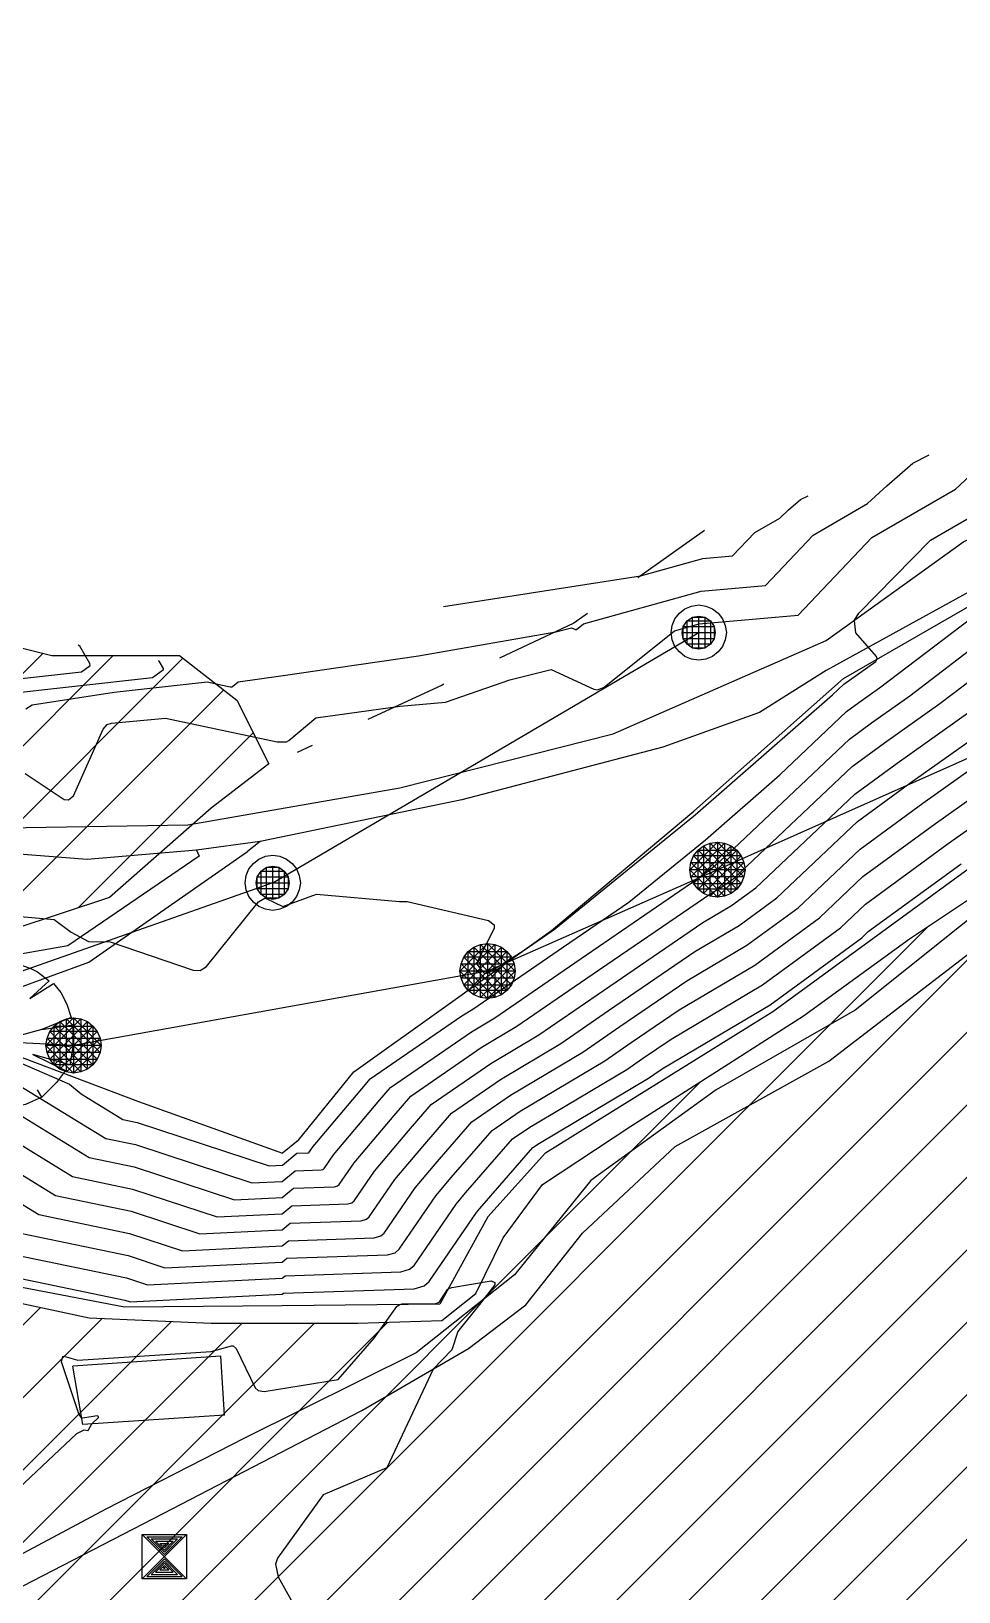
# Model space of a CAD drawing. Extents: x 13365 to 36625, y 86498 to 171760.
# Drawn here: x 19178.1 to 19291.4, y 89660.8 to 89851.3 of the extents above; entities that cross this region are included whole.
import ezdxf

# ---------------------------------------------------------------- set-up
doc = ezdxf.new("R2010")
doc.units = 0
doc.header["$LTSCALE"] = 5
doc.header["$MEASUREMENT"] = 0
for name, pattern in [('A_CONTINUOUS_LINE', [0]), ('EASEMENT_2', [5.5, 2, -1.5, 2]), ('KERB', [16, 5, -6, 5])]:
    doc.linetypes.add(name, pattern=pattern)
doc.layers.get('0').update_dxf_attribs({"linetype": 'A_CONTINUOUS_LINE'})
for name, color, linetype in [('Agricultural', 40, 'Continuous'), ('CONTOUR', 255, 'Continuous'), ('ELECTRIC', 240, 'A_CONTINUOUS_LINE'), ('EXISTING BUILDING', 21, 'A_CONTINUOUS_LINE'), ('EXISTING ROAD', 25, 'A_CONTINUOUS_LINE'), ('Heritage', 101, 'Continuous'), ('RELIEF', 255, 'A_CONTINUOUS_LINE'), ('TELECOM', 94, 'A_CONTINUOUS_LINE'), ('TREES & VEGETN', 72, 'A_CONTINUOUS_LINE')]:
    doc.layers.add(name, color=color, linetype=linetype)

# ---------------------------------------------------------------- blocks, each defined once
blk = doc.blocks.new('S014')
at = {"color": 0}
for p, q in [((-0.5, -0.5), (-0.5, 0.5)), ((-0.5, 0.5), (0.5, 0.5)), ((-0.5, -0.5), (0.5, 0.5)), ((0.5, -0.5), (-0.5, 0.5)), ((-0.45, -0.4), (-0.45, 0.4)), ((-0.45, 0.4), (-0.05, 0)), ((0.45, 0.4), (0.05, 0)), ((0.45, -0.4), (0.45, 0.4)), ((0.5, 0.5), (0.5, -0.5)), ((-0.05, 0), (-0.45, -0.4)), ((-0.4, -0.3), (-0.4, 0.3)), ((-0.4, 0.3), (-0.1, 0)), ((-0.1, 0), (-0.4, -0.3)), ((-0.35, -0.2), (-0.35, 0.2)), ((-0.35, 0.2), (-0.15, 0)), ((-0.15, 0), (-0.35, -0.2)), ((-0.3, -0.1), (-0.3, 0.1)), ((-0.3, 0.1), (-0.2, 0)), ((-0.2, 0), (-0.3, -0.1)), ((-0.26, -0.02), (-0.26, 0.02)), ((-0.26, 0.02), (-0.24, 0)), ((-0.24, 0), (-0.26, -0.02)), ((0.05, 0), (0.45, -0.4)), ((0.4, 0.3), (0.1, 0)), ((0.1, 0), (0.4, -0.3)), ((0.35, 0.2), (0.15, 0)), ((0.15, 0), (0.35, -0.2)), ((0.3, 0.1), (0.2, 0)), ((0.2, 0), (0.3, -0.1)), ((0.26, 0.02), (0.24, 0)), ((0.24, 0), (0.26, -0.02)), ((0.26, -0.02), (0.26, 0.02)), ((0.3, -0.1), (0.3, 0.1)), ((0.35, -0.2), (0.35, 0.2)), ((0.4, -0.3), (0.4, 0.3)), ((0.5, -0.5), (-0.5, -0.5))]:
    blk.add_line(p, q, dxfattribs=at)
blk = doc.blocks.new('S038')
at = {"color": 0}
for p, q in [((-0.5, 0), (0, 0.5)), ((-0.48, -0.13), (0.13, 0.48)), ((0.25, 0.43), (-0.43, -0.25)), ((-0.43, 0.25), (-0.35, 0.35)), ((-0.35, 0.35), (-0.25, 0.43)), ((-0.35, -0.35), (0.35, 0.35)), ((0.35, -0.35), (-0.35, 0.35)), ((-0.35, 0.35), (0.35, 0.35)), ((-0.35, -0.35), (-0.35, 0.35)), ((-0.25, 0.43), (-0.13, 0.48)), ((0.43, -0.25), (-0.25, 0.43)), ((-0.25, 0.43), (-0.25, -0.43)), ((-0.13, 0.48), (0, 0.5)), ((-0.13, -0.48), (-0.13, 0.48)), ((-0.13, 0.48), (0.48, -0.13)), ((0, 0.5), (0.13, 0.48)), ((0.5, 0), (0, 0.5)), ((0, 0.5), (0, -0.5)), ((0.13, 0.48), (0.25, 0.43)), ((0.13, 0.48), (0.13, -0.48)), ((0.25, 0.43), (0.35, 0.35)), ((0.25, -0.43), (0.25, 0.43)), ((0.35, 0.35), (0.43, 0.25)), ((0.35, 0.35), (0.35, -0.35)), ((-0.5, 0), (-0.48, 0.13)), ((-0.48, -0.13), (-0.5, 0)), ((0, -0.5), (-0.5, 0)), ((-0.5, 0), (0.5, 0)), ((-0.48, 0.13), (-0.43, 0.25)), ((0.13, -0.48), (-0.48, 0.13)), ((-0.48, 0.13), (0.48, 0.13)), ((0.43, 0.25), (-0.43, 0.25)), ((-0.43, 0.25), (0.25, -0.43)), ((-0.25, -0.43), (0.43, 0.25)), ((0.48, 0.13), (-0.13, -0.48)), ((0, -0.5), (0.5, 0)), ((0.43, 0.25), (0.48, 0.13)), ((0.48, 0.13), (0.5, 0)), ((0.5, 0), (0.48, -0.13)), ((-0.43, -0.25), (-0.48, -0.13)), ((0.48, -0.13), (-0.48, -0.13)), ((-0.35, -0.35), (-0.43, -0.25)), ((-0.43, -0.25), (0.43, -0.25)), ((0.43, -0.25), (0.35, -0.35)), ((0.48, -0.13), (0.43, -0.25)), ((-0.25, -0.43), (-0.35, -0.35)), ((0.35, -0.35), (-0.35, -0.35)), ((-0.13, -0.48), (-0.25, -0.43)), ((0, -0.5), (-0.13, -0.48)), ((0.13, -0.48), (0, -0.5)), ((0.25, -0.43), (0.13, -0.48)), ((0.35, -0.35), (0.25, -0.43))]:
    blk.add_line(p, q, dxfattribs=at)
blk = doc.blocks.new('S076')
at = {"color": 0}
for p, q in [((-0.29, 0.41), (-0.21, 0.45)), ((-0.21, 0.45), (-0.12, 0.48)), ((-0.12, 0.48), (-0.04, 0.28)), ((-0.04, 0.28), (-0.07, 0.49)), ((-0.07, 0.49), (0.08, 0.49)), ((0.07, 0.43), (0.08, 0.49)), ((0.08, 0.49), (0.2, 0.47)), ((0.2, 0.47), (0.13, 0.22)), ((0.13, 0.22), (0.24, 0.44)), ((0.24, 0.44), (0.32, 0.38)), ((-0.43, 0.25), (-0.37, 0.33)), ((-0.37, 0.33), (-0.25, 0.2)), ((-0.35, 0.36), (-0.29, 0.41)), ((-0.25, 0.2), (-0.35, 0.36)), ((0.32, 0.38), (0.35, 0.35)), ((0.35, 0.35), (0.42, 0.28)), ((-0.45, 0.21), (-0.43, 0.25)), ((-0.04, 0.28), (0, 0.14)), ((0.42, 0.28), (0.37, 0.25)), ((0.42, 0.28), (0.47, 0.17)), ((-0.5, 0.04), (-0.48, 0.13)), ((-0.48, 0.13), (-0.45, 0.21)), ((-0.48, 0.13), (-0.4, 0.12)), ((0.47, 0.17), (0.49, 0.07)), ((-0.5, -0.04), (-0.5, 0.04)), ((0.49, 0.07), (0.33, 0.08)), ((0.33, 0.08), (0.5, 0.05)), ((0.5, 0.05), (0.5, -0.04)), ((-0.48, -0.12), (-0.5, -0.04)), ((-0.27, -0.06), (-0.48, -0.12)), ((-0.47, -0.16), (-0.27, -0.06)), ((0.5, -0.04), (0.48, -0.13)), ((-0.41, -0.29), (-0.47, -0.16)), ((-0.09, -0.26), (-0.07, -0.14)), ((0.47, -0.17), (0.28, -0.13)), ((0.28, -0.13), (0.45, -0.22)), ((0.48, -0.13), (0.47, -0.17)), ((-0.35, -0.35), (-0.41, -0.29)), ((-0.09, -0.26), (-0.17, -0.47)), ((-0.09, -0.32), (-0.09, -0.26)), ((0.24, -0.43), (0.15, -0.26)), ((0.15, -0.26), (0.21, -0.45)), ((0.41, -0.29), (0.35, -0.35)), ((0.45, -0.22), (0.41, -0.29)), ((-0.35, -0.35), (-0.31, -0.32)), ((-0.25, -0.43), (-0.35, -0.35)), ((-0.13, -0.48), (-0.09, -0.32)), ((0.07, -0.49), (0.05, -0.38)), ((0.35, -0.35), (0.24, -0.43)), ((0.35, -0.35), (0.33, -0.32)), ((-0.17, -0.47), (-0.25, -0.43)), ((-0.02, -0.5), (-0.13, -0.48)), ((0.07, -0.49), (-0.02, -0.5)), ((0.21, -0.45), (0.07, -0.49))]:
    blk.add_line(p, q, dxfattribs=at)
blk = doc.blocks.new('S034')
at = {"color": 0}
for p, q in [((-0.43, 0.25), (-0.35, 0.35)), ((-0.35, 0.35), (-0.25, 0.43)), ((-0.25, 0.43), (-0.13, 0.48)), ((-0.13, 0.48), (0, 0.5)), ((-0.11, 0.28), (0, 0.3)), ((0, 0.5), (0.13, 0.48)), ((0, 0.3), (0.11, 0.28)), ((0, -0.3), (0, 0.3)), ((0.13, 0.48), (0.25, 0.43)), ((0.25, 0.43), (0.35, 0.35)), ((0.35, 0.35), (0.43, 0.25)), ((-0.5, 0), (-0.48, 0.13)), ((-0.48, -0.13), (-0.5, 0)), ((-0.48, 0.13), (-0.43, 0.25)), ((-0.3, 0), (-0.28, 0.11)), ((-0.28, -0.11), (-0.3, 0)), ((0.3, 0), (-0.3, 0)), ((-0.28, 0.11), (-0.21, 0.21)), ((-0.28, -0.11), (-0.28, 0.11)), ((-0.28, 0.11), (0.28, 0.11)), ((-0.21, 0.21), (-0.11, 0.28)), ((-0.21, -0.21), (-0.21, 0.21)), ((-0.21, 0.21), (0.21, 0.21)), ((-0.11, -0.28), (-0.11, 0.28)), ((-0.11, 0.28), (0.11, 0.28)), ((0.11, 0.28), (0.21, 0.21)), ((0.11, 0.28), (0.11, -0.28)), ((0.21, 0.21), (0.28, 0.11)), ((0.21, 0.21), (0.21, -0.21)), ((0.28, 0.11), (0.3, 0)), ((0.28, 0.11), (0.28, -0.11)), ((0.3, 0), (0.28, -0.11)), ((0.43, 0.25), (0.48, 0.13)), ((0.48, 0.13), (0.5, 0)), ((0.5, 0), (0.48, -0.13)), ((-0.43, -0.25), (-0.48, -0.13)), ((-0.35, -0.35), (-0.43, -0.25)), ((-0.21, -0.21), (-0.28, -0.11)), ((0.28, -0.11), (-0.28, -0.11)), ((-0.11, -0.28), (-0.21, -0.21)), ((0.21, -0.21), (-0.21, -0.21)), ((0, -0.3), (-0.11, -0.28)), ((0.11, -0.28), (-0.11, -0.28)), ((0.11, -0.28), (0, -0.3)), ((0.21, -0.21), (0.11, -0.28)), ((0.28, -0.11), (0.21, -0.21)), ((0.43, -0.25), (0.35, -0.35)), ((0.48, -0.13), (0.43, -0.25)), ((-0.25, -0.43), (-0.35, -0.35)), ((-0.13, -0.48), (-0.25, -0.43)), ((0, -0.5), (-0.13, -0.48)), ((0.13, -0.48), (0, -0.5)), ((0.25, -0.43), (0.13, -0.48)), ((0.35, -0.35), (0.25, -0.43))]:
    blk.add_line(p, q, dxfattribs=at)

msp = doc.modelspace()

# ---------------------------------------------------------------- hatches: boundary and pattern name
at = {"layer": 'Agricultural', "linetype": 'Continuous'}
h = msp.add_hatch(dxfattribs=at)
h.set_pattern_fill('ANSI31', color=256, scale=50, style=0)
h.paths.add_polyline_path([(18844.83, 89556.27), (18845.16, 89565.21), (18846.15, 89574.65), (18846.81, 89580.78), (18849.47, 89587.56), (18854.27, 89596.84), (18858.91, 89607.1), (18863.92, 89615.95), (18868.06, 89624.56), (18872.87, 89631.68), (18879.66, 89638.46), (18887.66, 89645.98), (18898.1, 89651.61), (18910.86, 89657.57), (18922.96, 89663.36), (18936.71, 89669.16), (18955.16, 89674.84), (18972.72, 89681.96), (18991.12, 89690.57), (19007.86, 89697.2), (19027.58, 89701.67), (19046.14, 89703.32), (19062.77, 89705.02), (19076.36, 89705.52), (19101.13, 89704.21), (19123.83, 89702.89), (19147.2, 89701.4), (19166.59, 89698.25), (19185.22, 89694.26), (19200.13, 89693.6), (19218.03, 89693.6), (19228.31, 89693.93), (19232.45, 89697.24), (19235.76, 89704.03), (19240.6, 89710.53), (19251.38, 89717.65), (19263.31, 89725.26), (19272.46, 89731.1), (19285.39, 89740.53), (19303.96, 89752.9), (19321.6, 89764.94), (19343.05, 89778.15), (19360.69, 89788.43), (19383.32, 89799), (19401.63, 89807.65), (19429.85, 89818.52), (19468.05, 89828.2), (19485.98, 89828.5), (19506.85, 89827.03), (19524.59, 89825.31), (19531.06, 89821.49), (19534.29, 89818.26), (19532.32, 89806.83), (19527.11, 89792.32), (19517.6, 89783.17), (19504.87, 89774.57), (19482.26, 89758.98), (19470.74, 89746.88), (19457.46, 89729.86), (19446.52, 89716.59), (19439.49, 89709.53), (19426.58, 89703.07), (19408.99, 89695.37), (19391.19, 89687.97), (19376.84, 89680.62), (19366.1, 89670.86), (19352.98, 89652.56), (19341.51, 89639.41), (19328.69, 89629.64), (19310.46, 89621.21), (19293.59, 89612.11), (19280.43, 89606.04), (19267.41, 89599.58), (19256.46, 89593.5), (19242.47, 89591.48), (19227.87, 89589.25), (19212.25, 89587.22), (19195.73, 89585.71), (19170.71, 89583.82), (19145.21, 89582.41), (19129.41, 89582.35), (19118.29, 89582.35), (19105.18, 89578.58), (19096.72, 89575.89), (19086.72, 89574.74), (19079.01, 89567.95), (19070.76, 89564.06), (19059.81, 89562.83), (19040.59, 89562.07), (19025.48, 89565.45), (19007.41, 89570.06), (18993.57, 89573.13), (18980.12, 89574.28), (18971.27, 89575.05), (18959.74, 89578.12), (18946.67, 89580.81), (18935.91, 89581.58), (18916.92, 89581.72), (18907.86, 89579.36), (18896.72, 89576.17), (18889.24, 89573.41), (18878.22, 89568.7), (18869.17, 89565.55), (18861.07, 89561.51), (18852.74, 89557.6)])
at = {"layer": 'Heritage', "linetype": 'Continuous'}
h = msp.add_hatch(dxfattribs=at)
h.set_pattern_fill('ANSI31', color=256, scale=50, style=0)
h.paths.add_polyline_path([(18803.95, 89554.33), (18793.91, 89555.87), (18789.28, 89562.04), (18786.19, 89580.56), (18783.88, 89602.16), (18778.26, 89618.56), (18777.46, 89629.68), (18780.24, 89643.19), (18780.64, 89660.66), (18781.44, 89677.74), (18780.24, 89692.94), (18781.83, 89703.27), (18785.81, 89715.98), (18789, 89734.35), (18792.18, 89754.21), (18797.77, 89778.19), (18805.9, 89793.92), (18822.15, 89802.55), (18845.01, 89807.11), (18877.91, 89813.21), (18920.72, 89820.21), (18960.42, 89825.65), (18978.32, 89830.31), (19001.67, 89837.31), (19018.79, 89840.42), (19035.14, 89845.09), (19048.37, 89848.97), (19066.27, 89851.31), (19077.94, 89848.2), (19085.73, 89841.98), (19095.85, 89830.31), (19106.74, 89820.21), (19119.97, 89809.32), (19144.88, 89788.33), (19158.89, 89780.55), (19180.68, 89775.11), (19196.25, 89775.11), (19203.26, 89769.67), (19207.15, 89761.89), (19200.14, 89756.45), (19187.69, 89745.56), (19176.01, 89741.68), (19163.56, 89738.56), (19144.1, 89737.01), (19126.98, 89736.23), (19110.63, 89733.9), (19095.85, 89733.12), (19078.72, 89736.23), (19062.38, 89735.45), (19043.7, 89732.34), (19016.46, 89730.79), (18997, 89725.35), (18978.32, 89719.13), (18957.3, 89709.8), (18937.07, 89701.24), (18906.71, 89689.58), (18885.7, 89679.47), (18877.11, 89673.82), (18859.2, 89660.6), (18850.64, 89649.72), (18842.86, 89641.16), (18835.08, 89620.17), (18827.29, 89606.95), (18823.4, 89593.73), (18821.07, 89581.29), (18819.51, 89568.85), (18815.62, 89561.08)])

# ---------------------------------------------------------------- linework, layer by layer
at = {"layer": 'Agricultural', "linetype": 'Continuous'}
msp.add_lwpolyline([(18991.12, 89690.57), (19007.86, 89697.2), (19027.58, 89701.67), (19046.14, 89703.32), (19062.77, 89705.02), (19076.36, 89705.52), (19101.13, 89704.21), (19123.83, 89702.89), (19147.2, 89701.4), (19166.59, 89698.25), (19185.22, 89694.26), (19200.13, 89693.6), (19218.03, 89693.6), (19228.31, 89693.93), (19232.45, 89697.24), (19235.76, 89704.03), (19240.6, 89710.53), (19251.38, 89717.65), (19263.31, 89725.26), (19272.46, 89731.1), (19285.39, 89740.53), (19303.96, 89752.9)], dxfattribs=at)
at = {"layer": 'CONTOUR', "color": 33, "linetype": 'A_CONTINUOUS_LINE'}
for points in [[(19177.4, 89760.72), (19182.17, 89757.53), (19182.69, 89757.47), (19183.32, 89757.99), (19186.93, 89766.1), (19187.44, 89766.68), (19187.94, 89766.86), (19194.55, 89767.47), (19208.2, 89764.55), (19209.31, 89764.58), (19209.61, 89764.74), (19212.91, 89767.51), (19223.19, 89768.92), (19228.74, 89769.41), (19236.6, 89772.13), (19241.62, 89773.39), (19246.83, 89770.98), (19247.29, 89770.92), (19248.11, 89771.25), (19256.71, 89778.12), (19259.72, 89778.96), (19271.82, 89780.02), (19280.8, 89789.5), (19291.02, 89795.41), (19294.6, 89798.73)], [(19177.5, 89768.6), (19178.27, 89769.1), (19188.26, 89770.62), (19199.63, 89771.89), (19202.45, 89771.29), (19202.68, 89771.29), (19202.74, 89771.32), (19203.43, 89771.9), (19208.61, 89772.61), (19225.43, 89775.07), (19242.19, 89778), (19244.12, 89778.49), (19244.63, 89778.26), (19244.67, 89778.25), (19244.75, 89778.29), (19245.58, 89778.95), (19259.95, 89782.95), (19267.81, 89783.64), (19273.65, 89789.8), (19280.28, 89793.64), (19282.61, 89795.8), (19285.79, 89798.6), (19287.8, 89799.59)], [(19228.51, 89781.07), (19252.56, 89784.82), (19260.18, 89786.94), (19263.8, 89787.26), (19266.49, 89790.1), (19269.55, 89791.87), (19270.63, 89792.87), (19272.09, 89794.16), (19273.02, 89794.61)], [(19172.3, 89727.35), (19182.82, 89722.79), (19184.23, 89721.6), (19189.32, 89718.48), (19191.08, 89718.11), (19207.22, 89712.8), (19208.82, 89712.88), (19210.59, 89714.34), (19211.94, 89714.39), (19212.04, 89714.41), (19212.09, 89714.46), (19212.58, 89715.18), (19218.96, 89722.75), (19219.55, 89723.43), (19230.72, 89731.13), (19232.09, 89731.94), (19243.13, 89739.53), (19251.11, 89744.99), (19260.47, 89752.6), (19269.57, 89760.54), (19277.72, 89768.26), (19279.21, 89769.35), (19281.75, 89771.15), (19294.06, 89780.51)], [(19176.78, 89722.59), (19187.27, 89716.15), (19190.89, 89715.4), (19205.1, 89710.73), (19208.81, 89710.91), (19210.38, 89712.2), (19213.56, 89712.31), (19213.8, 89712.38), (19213.92, 89712.49), (19215.08, 89714.17), (19220.71, 89720.86), (19222.03, 89722.38), (19231.91, 89729.18), (19234.77, 89730.89), (19244.51, 89737.59), (19260.22, 89748.33), (19261.7, 89749.53), (19263.14, 89750.79), (19278.05, 89764.9), (19280.77, 89766.89), (19285.42, 89770.19), (19295.34, 89777.74)], [(19169.65, 89771.5), (19184.29, 89773.11), (19185.33, 89773.89), (19185.32, 89774.12), (19184.07, 89776.23), (19183.87, 89776.36)], [(19172.49, 89721.64), (19185.23, 89713.83), (19190.71, 89712.69), (19202.98, 89708.66), (19208.81, 89708.94), (19210.18, 89710.07), (19215.18, 89710.24), (19215.56, 89710.35), (19215.75, 89710.52), (19217.57, 89713.16), (19222.45, 89718.97), (19224.52, 89721.33), (19233.1, 89727.24), (19237.45, 89729.84), (19245.89, 89735.64), (19261.14, 89746.07), (19262.7, 89746.99), (19264.04, 89747.97), (19278.38, 89761.55), (19282.33, 89764.43), (19289.1, 89769.23), (19296.63, 89774.96)], [(19173.96, 89770.3), (19192.97, 89772.4), (19194.31, 89773.4), (19194.31, 89773.5), (19193.78, 89774.4), (19193.69, 89774.45)], [(19172.43, 89718.1), (19183.18, 89711.5), (19190.52, 89709.98), (19200.85, 89706.58), (19208.81, 89706.97), (19209.97, 89707.93), (19216.8, 89708.17), (19217.32, 89708.31), (19217.58, 89708.55), (19220.06, 89712.16), (19224.2, 89717.07), (19227, 89720.28), (19234.28, 89725.3), (19240.13, 89728.79), (19247.27, 89733.69), (19260.17, 89742.51), (19263.65, 89744.57), (19266.63, 89746.75), (19278.71, 89758.19), (19283.89, 89761.98), (19292.77, 89768.27)], [(19172.3, 89711.01), (19179.09, 89706.85), (19190.16, 89704.56), (19196.61, 89702.44), (19208.81, 89703.04), (19209.56, 89703.66), (19220.04, 89704.02), (19220.84, 89704.25), (19221.24, 89704.6), (19225.05, 89710.14), (19227.7, 89713.29), (19231.97, 89718.18), (19236.66, 89721.42), (19245.5, 89726.68), (19250.03, 89729.8), (19258.22, 89735.4), (19265.54, 89739.74), (19271.8, 89744.32), (19279.37, 89751.48), (19287.01, 89757.06), (19300.11, 89766.34)], [(19177.04, 89704.53), (19189.97, 89701.85), (19194.48, 89700.37), (19208.8, 89701.07), (19209.36, 89701.52), (19221.66, 89701.95), (19222.6, 89702.21), (19223.07, 89702.63), (19227.54, 89709.14), (19229.44, 89711.39), (19234.45, 89717.13), (19237.85, 89719.48), (19248.18, 89725.63), (19251.41, 89727.85), (19257.25, 89731.84), (19266.49, 89737.32), (19274.39, 89743.1), (19279.7, 89748.12), (19288.57, 89754.61), (19298.49, 89761.64)], [(19174.99, 89702.21), (19189.79, 89699.14), (19192.36, 89698.3), (19208.8, 89699.1), (19209.15, 89699.39), (19223.28, 89699.87), (19224.36, 89700.18), (19224.9, 89700.66), (19230.04, 89708.13), (19231.19, 89709.5), (19236.93, 89716.09), (19239.04, 89717.53), (19250.86, 89724.58), (19252.79, 89725.91), (19256.28, 89728.29), (19267.43, 89734.9), (19276.98, 89741.88), (19280.03, 89744.77), (19290.13, 89752.15), (19295.84, 89756.2)], [(19172.95, 89699.88), (19189.6, 89696.43), (19190.24, 89696.22), (19208.8, 89697.13), (19208.94, 89697.25), (19224.9, 89697.8), (19226.12, 89698.15), (19226.73, 89698.69), (19232.53, 89707.13), (19232.94, 89707.61), (19239.42, 89715.04), (19240.22, 89715.59), (19253.54, 89723.53), (19254.17, 89723.96), (19255.3, 89724.73), (19268.38, 89732.48), (19279.57, 89740.66), (19280.36, 89741.41), (19291.69, 89749.69)]]:
    msp.add_lwpolyline(points, dxfattribs=at)
at = {"layer": 'CONTOUR', "color": 252, "linetype": 'A_CONTINUOUS_LINE'}
for points in [[(19171.34, 89743.75), (19180.94, 89742.89), (19183.02, 89741.35), (19185.14, 89740.21), (19187.77, 89740.15), (19197.93, 89736.69), (19198.8, 89736.67), (19199.55, 89737.14), (19205.89, 89745.04), (19206.66, 89745.49), (19206.85, 89745.46), (19208.89, 89744.45), (19212.97, 89745.96), (19223.12, 89745.08), (19224.07, 89745.08), (19234, 89742.76), (19234.67, 89742.21), (19234.68, 89741.79), (19232.64, 89737.79), (19232.59, 89737.4), (19232.64, 89737.3), (19233.44, 89736.34), (19233.53, 89736.29), (19233.95, 89736.36), (19238.24, 89739.07), (19241.75, 89741.48), (19242, 89741.65), (19259.24, 89755.67), (19275.99, 89770.29), (19277.39, 89771.62), (19277.65, 89771.8), (19278.08, 89772.11), (19281.29, 89774.39), (19281.45, 89774.68), (19281.36, 89774.99), (19278.84, 89777.86), (19278.69, 89779.32), (19278.7, 89779.43), (19279.22, 89780.28), (19287.95, 89789.19), (19301.75, 89797.17)], [(19172.37, 89714.56), (19181.13, 89709.18), (19190.34, 89707.27), (19198.73, 89704.51), (19208.81, 89705), (19209.77, 89705.8), (19218.42, 89706.09), (19219.08, 89706.28), (19219.41, 89706.57), (19222.56, 89711.15), (19225.95, 89715.18), (19229.48, 89719.23), (19235.47, 89723.36), (19242.82, 89727.73), (19248.65, 89731.75), (19259.2, 89738.96), (19264.59, 89742.16), (19269.21, 89745.53), (19279.04, 89754.83), (19285.45, 89759.52), (19296.44, 89767.3)], [(19173.8, 89670.82), (19183.73, 89680.13), (19184.63, 89680.59), (19185.06, 89680.52), (19185.1, 89680.52), (19185.15, 89680.57), (19185.56, 89681.32), (19186.36, 89682.1), (19186.38, 89682.2), (19186.22, 89682.29), (19184.46, 89682.02), (19184.31, 89682.06), (19183.96, 89682.55), (19181.85, 89688.9), (19182, 89689.54), (19182.15, 89689.59), (19183.86, 89689.07), (19200.14, 89690.16), (19202.61, 89690.85), (19202.82, 89690.83), (19203.17, 89690.51), (19205.51, 89685.72), (19205.85, 89685.4), (19206.59, 89685.28), (19215.62, 89686.74), (19220.04, 89691.77), (19222.81, 89695.62), (19223.09, 89695.86), (19223.43, 89695.96), (19227.54, 89696.02), (19227.88, 89696.11), (19227.99, 89696.22), (19228.99, 89697.72), (19229.1, 89697.83), (19229.5, 89697.97), (19234.32, 89698.78), (19234.77, 89698.57), (19234.76, 89698.29), (19232.9, 89695.88), (19230.23, 89692.57), (19229.52, 89690.35), (19227.22, 89688), (19221.57, 89675.93), (19213.79, 89672.65), (19208.21, 89664.92), (19207.96, 89664.2), (19208.3, 89662.63), (19217.99, 89645.31)]]:
    msp.add_lwpolyline(points, dxfattribs=at)
at = {"layer": 'ELECTRIC', "linetype": 'A_CONTINUOUS_LINE'}
for q in [(19259.66, 89777.9), (19151.66, 89727.67)]:
    msp.add_line((19207.64, 89747.36), q, dxfattribs=at)
at = {"layer": 'EXISTING BUILDING', "linetype": 'A_CONTINUOUS_LINE'}
for points in [[(19201.76, 89682.37), (19201.29, 89689.58), (19183.24, 89688.36)], [(19201.76, 89682.37), (19184.45, 89681.25), (19183.24, 89688.36)]]:
    msp.add_lwpolyline(points, dxfattribs=at)
at = {"layer": 'EXISTING ROAD', "linetype": 'A_CONTINUOUS_LINE'}
for p, q in [((19206.11, 89752.4), (19204.58, 89751.19)), ((19198.32, 89751.36), (19198.64, 89750.59))]:
    msp.add_line(p, q, dxfattribs=at)
for points in [[(19146.57, 89756.79), (19175.07, 89754.07), (19197.28, 89754.44), (19223.17, 89758.94), (19249.21, 89765.56), (19275.22, 89776.93), (19292.04, 89789.02), (19338.03, 89809.35), (19346.84, 89812.92), (19351.37, 89815.71), (19359.74, 89822.56)], [(19361.87, 89819.95), (19352.9, 89812.76), (19347.72, 89809.27), (19332.38, 89803.79), (19325.97, 89801.17), (19275.22, 89773.27), (19267.08, 89768.14), (19255.29, 89763.92), (19230.72, 89757.48), (19206.11, 89752.4)], [(19206.11, 89752.4), (19198.32, 89751.36), (19184.99, 89750.21), (19163.13, 89751.9), (19142.7, 89753.63)], [(19297.99, 89747.17), (19278.78, 89731.83), (19261.77, 89722.1), (19246.47, 89711.02), (19237.17, 89699.52), (19225.15, 89689.97), (19204.19, 89679.58), (19187.28, 89670.91), (19172.99, 89663.31), (19151.27, 89650.81), (19134.38, 89641.89), (19110.5, 89629.77), (19095.47, 89621.32), (19068.51, 89606.01), (19056.73, 89600.3), (19039.41, 89594.94), (19016.41, 89588.65), (18991.91, 89582.01), (18968.23, 89575.86), (18944.6, 89571.77), (18918.56, 89563.51), (18899.29, 89556.75)], [(18931.52, 89564.27), (18943.34, 89567.72), (18956.62, 89570.03), (18974.63, 89573.89), (18989.67, 89577.5), (19008.11, 89582.98), (19018.8, 89585.8), (19040.65, 89591.81), (19054.29, 89595.55), (19070.72, 89603.08), (19096.36, 89617.62), (19109.74, 89625.43), (19141.37, 89641.62), (19153.13, 89648.22), (19173.43, 89659.63), (19194.25, 89670.38), (19218.51, 89682.93), (19231.56, 89690.53), (19238.53, 89695.84), (19245.46, 89704.6), (19256.8, 89715.18), (19275.54, 89725.57), (19296.11, 89741.37)]]:
    msp.add_lwpolyline(points, dxfattribs=at)
at = {"layer": 'EXISTING ROAD', "linetype": 'EASEMENT_2'}
msp.add_lwpolyline([(19260.38, 89790.36), (19244.39, 89779.04), (19228.32, 89771.5), (19210.62, 89763.25)], dxfattribs=at)
at = {"layer": 'EXISTING ROAD', "linetype": 'KERB'}
for points in [[(19198.64, 89750.59), (19182.64, 89739.66), (19169, 89737.29), (19155.37, 89734.92), (19132.86, 89733.61), (19120.01, 89732.63), (19107.16, 89731.65)], [(19108.97, 89728.92), (19132.29, 89730.35), (19152.75, 89731.63), (19175.84, 89734.26), (19185.18, 89737.66), (19204.58, 89751.19)]]:
    msp.add_lwpolyline(points, dxfattribs=at)
at = {"layer": 'Heritage', "linetype": 'Continuous'}
msp.add_lwpolyline([(19158.89, 89780.55), (19180.68, 89775.11), (19196.25, 89775.11), (19203.26, 89769.67), (19207.15, 89761.89), (19200.14, 89756.45), (19187.69, 89745.56), (19176.01, 89741.68)], dxfattribs=at)
at = {"layer": 'RELIEF'}
for p, q in [((19210.74, 89715.92), (19208.82, 89714.36)), ((19240.96, 89714.38), (19233.89, 89706.58)), ((19233.89, 89706.58), (19228.05, 89695.91))]:
    msp.add_line(p, q, dxfattribs=at)
for points in [[(19210.74, 89715.92), (19217.55, 89724.27), (19229.63, 89732.91), (19241.7, 89741.55), (19259.06, 89756.11), (19277.32, 89772.31), (19293.55, 89781.61), (19309.77, 89790.9), (19325.99, 89800.19), (19346.68, 89807.43)], [(19240.96, 89714.38), (19254.83, 89723.02), (19268.7, 89731.66), (19280.47, 89740.24), (19292.24, 89748.82), (19309.07, 89760.79), (19325.9, 89772.76), (19344.66, 89783.51), (19363.42, 89794.26), (19384.52, 89804.95)], [(18991.35, 89716.93), (19002.25, 89723.2), (19024.1, 89726.57), (19038.46, 89728.44), (19051.83, 89729.55), (19065.21, 89730.65), (19088.65, 89729.68), (19108.98, 89728.67), (19126.45, 89728.94), (19143.92, 89729.21), (19157.28, 89728.82), (19170.65, 89728.43), (19191.25, 89720.67), (19208.82, 89714.36)], [(19189.54, 89695.55), (19172.09, 89698.91), (19154.64, 89702.27), (19131.2, 89703.95), (19115.4, 89705.13), (19099.6, 89706.31), (19082.83, 89706.3), (19066.06, 89706.3), (19047.04, 89704.19), (19028.01, 89702.08), (19010.75, 89698.02), (18993.5, 89693.96)], [(19228.05, 89695.91), (19208.8, 89695.73), (19189.54, 89695.55)]]:
    msp.add_lwpolyline(points, dxfattribs=at)
at = {"layer": 'TELECOM', "linetype": 'A_CONTINUOUS_LINE'}
msp.add_lwpolyline([(19371.42, 89796.5), (19336.41, 89781.47), (19300.71, 89766.19), (19261.94, 89748.96), (19233.88, 89736.59), (19183.32, 89727.51), (19130.4, 89730.11), (19077.68, 89733.9)], dxfattribs=at)

# ---------------------------------------------------------------- block references
at = {"layer": 'ELECTRIC', "xscale": 6.75, "yscale": 6.75, "zscale": 6.75, "rotation": 270}
for p in [(19259.66, 89777.9), (19259.66, 89777.9), (19207.64, 89747.36), (19207.64, 89747.36)]:
    msp.add_blockref('S034', p, dxfattribs=at)
at = {"layer": 'EXISTING ROAD', "color": 2, "xscale": 5.4, "yscale": 5.4, "zscale": 5.4, "rotation": 270}
msp.add_blockref('S014', (19194.41, 89665.1), dxfattribs=at)
msp.add_blockref('S014', (19194.41, 89665.1), dxfattribs=at)
at = {"layer": 'TELECOM', "xscale": 6.75, "yscale": 6.75, "zscale": 6.75, "rotation": 270}
for p in [(19261.94, 89748.96), (19261.94, 89748.96), (19233.88, 89736.59), (19233.88, 89736.59), (19183.32, 89727.51), (19183.32, 89727.51)]:
    msp.add_blockref('S038', p, dxfattribs=at)
at = {"layer": 'TREES & VEGETN', "xscale": 18, "yscale": 18, "zscale": 18, "rotation": 270}
msp.add_blockref('S076', (19174.4, 89728.75), dxfattribs=at)

doc.saveas('drawing.dxf')
